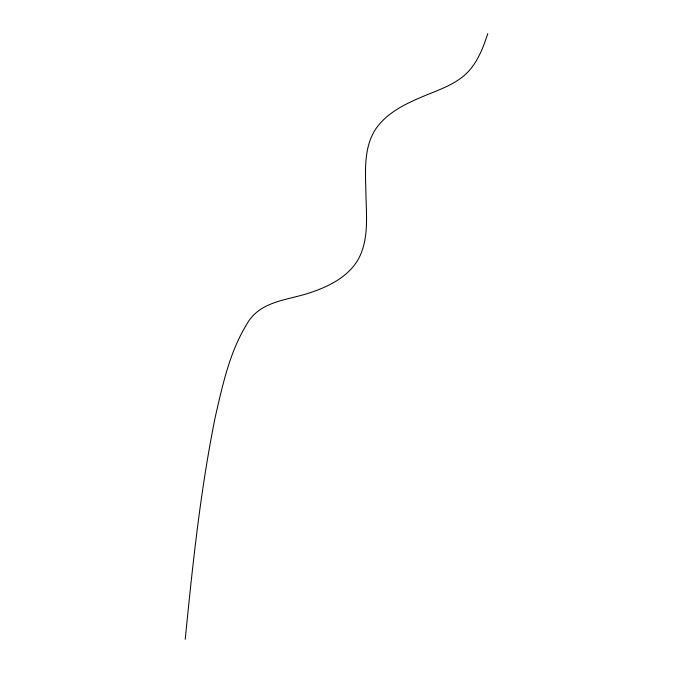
<?xml version="1.0" encoding="UTF-8"?>
<svg xmlns="http://www.w3.org/2000/svg" width="673" height="673" viewBox="0 0 673 673"><rect width="100%" height="100%" fill="white"/><g stroke="black" fill="none" stroke-linecap="round" stroke-linejoin="round"><path stroke-width="1.01" d="M185.243 639.35C192.587 564.95 200.428 490.424 215.242 417.067C222.586 385.276 229.468 352.366 246.798 324.235C259.711 300.654 288.052 300.318 310.505 292.578C328.836 286.454 347.697 277.091 357.935 259.904C369.149 239.95 366.339 216.117 365.935 194.161C365.523 172.372 363.176 148.354 375.61 129.149C386.538 113.131 404.566 104.239 421.929 96.92C436.23 90.788 451.575 86.035 463.722 75.94C476.467 65.188 482.768 49.095 487.757 33.65"/></g></svg>
